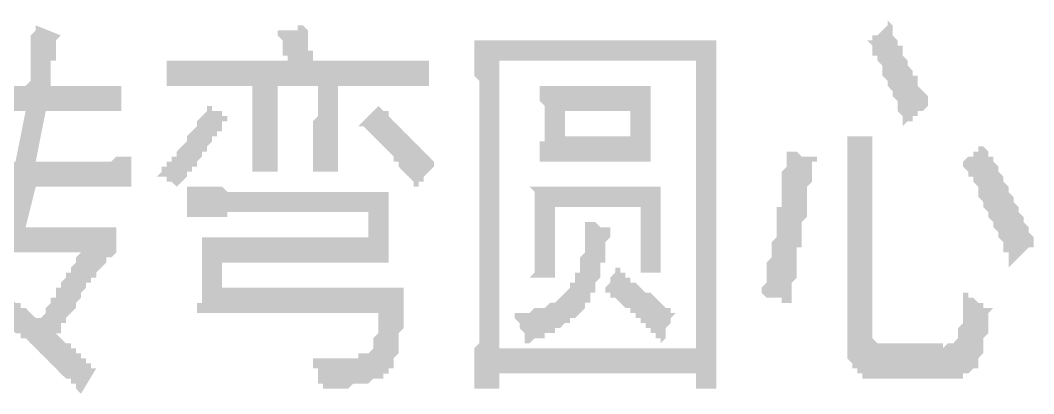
# Model space of a CAD drawing. Header units: millimetres. Extents: x 6156 to 7119, y 3162 to 3647.
# Drawn here: x 6880.12 to 6892.89, y 3497.3 to 3502 of the extents above; entities that cross this region are included whole.
import ezdxf

# ---------------------------------------------------------------- set-up
doc = ezdxf.new("R2010")
doc.units = ezdxf.units.MM
doc.layers.add('图层1', color=7, linetype='Continuous')

msp = doc.modelspace()

# ---------------------------------------------------------------- hatches: boundary and pattern name
at = {"layer": '图层1', "transparency": 33554559}
h = msp.add_hatch(color=256, dxfattribs=at)
h.paths.add_polyline_path([(6880.888, 3497.304), (6880.825, 3497.368), (6880.825, 3497.368), (6880.825, 3497.431), (6880.761, 3497.431), (6880.761, 3497.495), (6880.698, 3497.495), (6880.698, 3497.495), (6880.634, 3497.558), (6880.634, 3497.558), (6880.571, 3497.622), (6880.571, 3497.622), (6880.507, 3497.685), (6880.507, 3497.685), (6880.444, 3497.749), (6880.444, 3497.749), (6880.38, 3497.812), (6880.38, 3497.812), (6880.317, 3497.876), (6880.317, 3497.876), (6880.317, 3497.876), (6880.253, 3497.939), (6880.253, 3497.939), (6880.19, 3498.003), (6880.126, 3498.003), (6880.126, 3498.066), (6880.063, 3498.066), (6880.063, 3498.066), (6879.999, 3498.13), (6879.999, 3498.13), (6879.936, 3498.13), (6879.936, 3498.193), (6879.872, 3498.193), (6879.872, 3498.193), (6879.809, 3498.257), (6879.809, 3498.257), (6879.745, 3498.257), (6879.745, 3498.32), (6879.745, 3498.32), (6879.745, 3498.32), (6879.745, 3498.384), (6879.809, 3498.447), (6879.809, 3498.447), (6879.872, 3498.511), (6879.872, 3498.511), (6879.872, 3498.574), (6879.872, 3498.574), (6879.936, 3498.574), (6879.936, 3498.574), (6879.936, 3498.511), (6879.999, 3498.511), (6879.999, 3498.511), (6880.063, 3498.447), (6880.063, 3498.447), (6880.126, 3498.447), (6880.126, 3498.384), (6880.19, 3498.384), (6880.253, 3498.32), (6880.253, 3498.32), (6880.317, 3498.257), (6880.317, 3498.257), (6880.38, 3498.257), (6880.38, 3498.257), (6880.444, 3498.32), (6880.444, 3498.384), (6880.444, 3498.384), (6880.507, 3498.447), (6880.507, 3498.511), (6880.571, 3498.511), (6880.571, 3498.574), (6880.571, 3498.638), (6880.634, 3498.638), (6880.634, 3498.701), (6880.634, 3498.701), (6880.698, 3498.765), (6880.698, 3498.828), (6880.761, 3498.828), (6880.761, 3498.892), (6880.761, 3498.892), (6880.825, 3498.955), (6880.825, 3499.019), (6880.825, 3499.019), (6880.888, 3499.082), (6880.888, 3499.082), (6880.888, 3499.082), (6879.872, 3499.082), (6879.999, 3499.908), (6879.936, 3499.908), (6879.936, 3499.908), (6879.872, 3499.908), (6879.872, 3499.908), (6879.809, 3499.908), (6879.745, 3499.908), (6879.745, 3499.908), (6879.682, 3499.908), (6879.682, 3499.908), (6879.618, 3499.908), (6879.555, 3499.908), (6879.555, 3499.908), (6879.555, 3500.289), (6879.618, 3500.289), (6879.618, 3500.289), (6879.682, 3500.289), (6879.682, 3500.225), (6879.745, 3500.225), (6879.809, 3500.225), (6879.809, 3500.225), (6879.872, 3500.225), (6879.872, 3500.225), (6879.936, 3500.225), (6880.063, 3500.225), (6880.19, 3500.86), (6880.063, 3500.86), (6879.999, 3500.86), (6879.936, 3500.86), (6879.936, 3500.86), (6879.872, 3500.86), (6879.809, 3500.86), (6879.809, 3500.86), (6879.745, 3500.86), (6879.745, 3500.86), (6879.682, 3500.86), (6879.682, 3500.86), (6879.682, 3500.86), (6879.682, 3501.178), (6879.682, 3501.178), (6879.745, 3501.178), (6879.809, 3501.178), (6879.809, 3501.178), (6879.872, 3501.178), (6879.872, 3501.178), (6879.936, 3501.178), (6879.936, 3501.178), (6879.999, 3501.178), (6879.999, 3501.178), (6880.19, 3501.178), (6880.253, 3501.241), (6880.253, 3501.241), (6880.253, 3501.305), (6880.253, 3501.368), (6880.253, 3501.432), (6880.253, 3501.495), (6880.253, 3501.559), (6880.253, 3501.559), (6880.253, 3501.622), (6880.253, 3501.686), (6880.253, 3501.749), (6880.253, 3501.749), (6880.253, 3501.813), (6880.317, 3501.876), (6880.317, 3501.876), (6880.317, 3501.94), (6880.634, 3501.813), (6880.634, 3501.813), (6880.571, 3501.749), (6880.571, 3501.686), (6880.571, 3501.622), (6880.571, 3501.622), (6880.571, 3501.559), (6880.571, 3501.559), (6880.571, 3501.495), (6880.507, 3501.495), (6880.507, 3501.432), (6880.507, 3501.368), (6880.507, 3501.305), (6880.507, 3501.305), (6880.507, 3501.241), (6880.507, 3501.178), (6880.507, 3501.178), (6881.015, 3501.178), (6881.079, 3501.178), (6881.079, 3501.178), (6881.142, 3501.178), (6881.142, 3501.178), (6881.206, 3501.178), (6881.269, 3501.178), (6881.269, 3501.178), (6881.333, 3501.178), (6881.333, 3501.178), (6881.396, 3501.178), (6881.396, 3500.86), (6881.333, 3500.86), (6881.269, 3500.86), (6881.269, 3500.86), (6881.206, 3500.86), (6881.142, 3500.86), (6881.142, 3500.86), (6881.079, 3500.86), (6881.079, 3500.86), (6881.015, 3500.86), (6881.015, 3500.86), (6880.952, 3500.86), (6880.444, 3500.86), (6880.317, 3500.225), (6880.952, 3500.225), (6881.015, 3500.225), (6881.015, 3500.225), (6881.079, 3500.225), (6881.079, 3500.225), (6881.142, 3500.225), (6881.206, 3500.225), (6881.206, 3500.225), (6881.269, 3500.225), (6881.269, 3500.225), (6881.333, 3500.289), (6881.396, 3500.289), (6881.396, 3500.289), (6881.46, 3500.289), (6881.523, 3500.289), (6881.523, 3500.289), (6881.523, 3499.908), (6881.46, 3499.908), (6881.396, 3499.908), (6881.396, 3499.908), (6881.333, 3499.908), (6881.333, 3499.908), (6881.269, 3499.908), (6881.206, 3499.908), (6881.206, 3499.908), (6881.142, 3499.908), (6881.142, 3499.908), (6881.079, 3499.908), (6881.015, 3499.908), (6881.015, 3499.908), (6880.952, 3499.908), (6880.952, 3499.908), (6880.317, 3499.908), (6880.19, 3499.4), (6881.333, 3499.4), (6881.333, 3499.082), (6881.269, 3499.019), (6881.269, 3499.019), (6881.206, 3499.019), (6881.206, 3498.955), (6881.206, 3498.955), (6881.142, 3498.892), (6881.142, 3498.892), (6881.079, 3498.828), (6881.079, 3498.765), (6881.015, 3498.765), (6881.015, 3498.701), (6881.015, 3498.701), (6880.952, 3498.701), (6880.952, 3498.638), (6880.952, 3498.638), (6880.888, 3498.574), (6880.888, 3498.511), (6880.888, 3498.511), (6880.825, 3498.447), (6880.825, 3498.447), (6880.825, 3498.384), (6880.761, 3498.32), (6880.761, 3498.32), (6880.698, 3498.257), (6880.698, 3498.193), (6880.634, 3498.193), (6880.634, 3498.13), (6880.634, 3498.066), (6880.571, 3498.066), (6880.634, 3498.003), (6880.634, 3498.003), (6880.698, 3497.939), (6880.761, 3497.939), (6880.761, 3497.876), (6880.825, 3497.876), (6880.825, 3497.812), (6880.888, 3497.812), (6880.888, 3497.812), (6880.888, 3497.749), (6880.952, 3497.749), (6880.952, 3497.685), (6881.015, 3497.685), (6881.015, 3497.622), (6881.079, 3497.622), (6880.888, 3497.304)], flags=0)
h.paths.add_polyline_path([(6879.11, 3498.892), (6879.174, 3498.892), (6879.237, 3498.892), (6879.237, 3498.892), (6879.301, 3498.892), (6879.301, 3498.892), (6879.364, 3498.892), (6879.364, 3498.892), (6879.428, 3498.955), (6879.491, 3498.955), (6879.491, 3498.955), (6879.555, 3498.955), (6879.555, 3498.955), (6879.555, 3498.638), (6879.555, 3498.638), (6879.491, 3498.638), (6879.491, 3498.574), (6879.428, 3498.574), (6879.428, 3498.574), (6879.364, 3498.574), (6879.301, 3498.574), (6879.301, 3498.574), (6879.237, 3498.574), (6879.174, 3498.574), (6879.11, 3498.511), (6879.11, 3498.511), (6879.11, 3498.447), (6879.11, 3498.384), (6879.11, 3498.32), (6879.11, 3498.257), (6879.11, 3498.193), (6879.11, 3498.13), (6879.11, 3498.066), (6879.11, 3498.066), (6879.11, 3498.003), (6879.11, 3497.939), (6879.11, 3497.876), (6879.11, 3497.812), (6879.174, 3497.749), (6879.174, 3497.749), (6879.174, 3497.685), (6879.174, 3497.622), (6879.174, 3497.622), (6879.174, 3497.558), (6879.174, 3497.495), (6879.174, 3497.495), (6879.174, 3497.431), (6879.174, 3497.431), (6879.174, 3497.368), (6878.856, 3497.368), (6878.856, 3497.431), (6878.856, 3497.495), (6878.856, 3497.558), (6878.856, 3497.622), (6878.856, 3497.685), (6878.856, 3497.749), (6878.856, 3497.812), (6878.856, 3497.812), (6878.856, 3497.876), (6878.856, 3497.939), (6878.856, 3498.003), (6878.856, 3498.066), (6878.856, 3498.066), (6878.856, 3498.13), (6878.856, 3498.193), (6878.856, 3498.257), (6878.856, 3498.257), (6878.856, 3498.32), (6878.856, 3498.384), (6878.856, 3498.384), (6878.856, 3498.447), (6878.856, 3498.447), (6878.793, 3498.447), (6878.729, 3498.447), (6878.729, 3498.447), (6878.666, 3498.384), (6878.602, 3498.384), (6878.539, 3498.384), (6878.539, 3498.384), (6878.475, 3498.384), (6878.412, 3498.384), (6878.412, 3498.384), (6878.348, 3498.32), (6878.348, 3498.32), (6878.285, 3498.32), (6878.285, 3498.32), (6878.221, 3498.32), (6878.221, 3498.32), (6878.158, 3498.32), (6878.158, 3498.32), (6878.158, 3498.32), (6878.094, 3498.257), (6878.094, 3498.257), (6878.094, 3498.32), (6878.094, 3498.384), (6878.094, 3498.447), (6878.094, 3498.511), (6878.094, 3498.511), (6878.094, 3498.574), (6878.094, 3498.638), (6878.094, 3498.701), (6878.031, 3498.701), (6878.094, 3498.701), (6878.094, 3498.701), (6878.158, 3498.701), (6878.158, 3498.701), (6878.158, 3498.701), (6878.221, 3498.701), (6878.221, 3498.701), (6878.285, 3498.701), (6878.285, 3498.701), (6878.348, 3498.701), (6878.348, 3498.701), (6878.412, 3498.765), (6878.475, 3498.765), (6878.475, 3498.765), (6878.539, 3498.765), (6878.602, 3498.765), (6878.602, 3498.765), (6878.666, 3498.765), (6878.729, 3498.765), (6878.793, 3498.765), (6878.856, 3498.765), (6878.856, 3498.765), (6878.856, 3499.463), (6878.793, 3499.463), (6878.793, 3499.463), (6878.729, 3499.463), (6878.666, 3499.463), (6878.602, 3499.463), (6878.602, 3499.463), (6878.539, 3499.463), (6878.539, 3499.463), (6878.475, 3499.463), (6878.412, 3499.463), (6878.412, 3499.463), (6878.348, 3499.4), (6878.348, 3499.4), (6878.285, 3499.4), (6878.285, 3499.4), (6878.221, 3499.4), (6878.221, 3499.4), (6878.221, 3499.4), (6878.221, 3499.4), (6878.094, 3499.781), (6878.094, 3499.781), (6878.158, 3499.844), (6878.158, 3499.844), (6878.158, 3499.908), (6878.221, 3499.908), (6878.221, 3499.971), (6878.221, 3500.035), (6878.285, 3500.035), (6878.285, 3500.098), (6878.285, 3500.162), (6878.348, 3500.225), (6878.348, 3500.225), (6878.348, 3500.289), (6878.348, 3500.289), (6878.412, 3500.352), (6878.412, 3500.416), (6878.412, 3500.479), (6878.412, 3500.479), (6878.412, 3500.543), (6878.475, 3500.606), (6878.475, 3500.67), (6878.475, 3500.67), (6878.475, 3500.733), (6878.475, 3500.797), (6878.539, 3500.86), (6878.539, 3500.86), (6878.475, 3500.86), (6878.475, 3500.86), (6878.412, 3500.86), (6878.412, 3500.86), (6878.348, 3500.86), (6878.348, 3500.86), (6878.285, 3500.86), (6878.221, 3500.86), (6878.221, 3500.86), (6878.158, 3500.86), (6878.094, 3500.86), (6878.094, 3501.241), (6878.158, 3501.178), (6878.158, 3501.178), (6878.221, 3501.178), (6878.285, 3501.178), (6878.285, 3501.178), (6878.348, 3501.178), (6878.348, 3501.178), (6878.412, 3501.178), (6878.475, 3501.178), (6878.475, 3501.178), (6878.539, 3501.178), (6878.539, 3501.178), (6878.602, 3501.178), (6878.602, 3501.241), (6878.602, 3501.305), (6878.602, 3501.368), (6878.602, 3501.432), (6878.666, 3501.432), (6878.666, 3501.495), (6878.666, 3501.559), (6878.666, 3501.622), (6878.666, 3501.622), (6878.666, 3501.686), (6878.666, 3501.749), (6878.666, 3501.813), (6878.729, 3501.813), (6878.729, 3501.876), (6878.729, 3501.94), (6878.793, 3501.876), (6878.793, 3501.876), (6878.856, 3501.876), (6878.92, 3501.876), (6878.92, 3501.813), (6878.983, 3501.813), (6878.983, 3501.813), (6879.047, 3501.813), (6879.047, 3501.813), (6879.047, 3501.813), (6879.047, 3501.749), (6879.047, 3501.686), (6878.983, 3501.686), (6878.983, 3501.622), (6878.983, 3501.622), (6878.983, 3501.559), (6878.92, 3501.495), (6878.92, 3501.495), (6878.92, 3501.432), (6878.92, 3501.368), (6878.856, 3501.305), (6878.856, 3501.241), (6878.856, 3501.178), (6879.491, 3501.178), (6879.491, 3500.86), (6879.428, 3500.86), (6879.364, 3500.86), (6879.364, 3500.86), (6879.301, 3500.86), (6879.301, 3500.86), (6879.237, 3500.86), (6879.174, 3500.86), (6879.174, 3500.86), (6879.11, 3500.86), (6879.11, 3500.86), (6879.11, 3500.86), (6878.793, 3500.86), (6878.793, 3500.86), (6878.793, 3500.797), (6878.793, 3500.797), (6878.729, 3500.733), (6878.729, 3500.733), (6878.729, 3500.67), (6878.729, 3500.67), (6878.729, 3500.606), (6878.729, 3500.606), (6878.666, 3500.543), (6878.666, 3500.479), (6878.666, 3500.479), (6878.666, 3500.416), (6878.602, 3500.352), (6878.602, 3500.289), (6878.602, 3500.225), (6878.602, 3500.162), (6878.539, 3500.162), (6878.539, 3500.098), (6878.539, 3500.035), (6878.475, 3499.971), (6878.475, 3499.908), (6878.475, 3499.844), (6878.475, 3499.781), (6878.856, 3499.781), (6878.856, 3499.844), (6878.856, 3499.908), (6878.856, 3499.971), (6878.856, 3500.035), (6878.856, 3500.035), (6878.856, 3500.098), (6878.856, 3500.162), (6878.856, 3500.225), (6878.856, 3500.289), (6878.856, 3500.289), (6878.856, 3500.352), (6878.856, 3500.416), (6878.856, 3500.416), (6878.856, 3500.479), (6878.856, 3500.479), (6879.174, 3500.479), (6879.174, 3500.479), (6879.174, 3500.416), (6879.174, 3500.352), (6879.174, 3500.352), (6879.174, 3500.289), (6879.174, 3500.225), (6879.11, 3500.162), (6879.11, 3500.162), (6879.11, 3500.098), (6879.11, 3500.035), (6879.11, 3499.971), (6879.11, 3499.908), (6879.11, 3499.844), (6879.11, 3499.781), (6879.11, 3499.781), (6879.174, 3499.781), (6879.237, 3499.781), (6879.237, 3499.781), (6879.301, 3499.781), (6879.301, 3499.781), (6879.364, 3499.781), (6879.428, 3499.781), (6879.428, 3499.781), (6879.491, 3499.781), (6879.491, 3499.781), (6879.491, 3499.463), (6879.491, 3499.463), (6879.428, 3499.463), (6879.428, 3499.463), (6879.364, 3499.463), (6879.301, 3499.463), (6879.301, 3499.463), (6879.237, 3499.463), (6879.237, 3499.463), (6879.174, 3499.463), (6879.11, 3499.463)], flags=0)
h = msp.add_hatch(color=256, dxfattribs=at)
h.paths.add_polyline_path([(6884.762, 3499.844), (6884.762, 3499.844), (6884.762, 3499.781), (6884.762, 3499.717), (6884.762, 3499.654), (6884.762, 3499.59), (6884.762, 3499.59), (6884.762, 3499.527), (6884.762, 3499.463), (6884.762, 3499.4), (6884.762, 3499.4), (6884.762, 3499.336), (6884.762, 3499.336), (6884.762, 3499.273), (6884.762, 3499.209), (6884.762, 3499.146), (6884.762, 3499.082), (6884.762, 3499.082), (6884.762, 3499.019), (6884.762, 3498.955), (6884.762, 3498.955), (6882.666, 3498.955), (6882.666, 3498.638), (6884.952, 3498.638), (6884.952, 3498.511), (6884.952, 3498.447), (6884.952, 3498.384), (6884.952, 3498.32), (6884.952, 3498.257), (6884.952, 3498.193), (6884.952, 3498.13), (6884.889, 3498.066), (6884.889, 3498.003), (6884.889, 3498.003), (6884.889, 3497.939), (6884.889, 3497.876), (6884.889, 3497.812), (6884.889, 3497.812), (6884.825, 3497.749), (6884.825, 3497.749), (6884.825, 3497.685), (6884.825, 3497.685), (6884.825, 3497.622), (6884.762, 3497.622), (6884.762, 3497.558), (6884.762, 3497.558), (6884.762, 3497.558), (6884.698, 3497.558), (6884.698, 3497.558), (6884.698, 3497.495), (6884.635, 3497.495), (6884.635, 3497.495), (6884.635, 3497.495), (6884.571, 3497.495), (6884.571, 3497.495), (6884.508, 3497.432), (6884.508, 3497.432), (6884.444, 3497.432), (6884.444, 3497.432), (6884.381, 3497.432), (6884.381, 3497.432), (6884.317, 3497.432), (6884.254, 3497.368), (6884.254, 3497.368), (6884.19, 3497.368), (6884.127, 3497.368), (6884.127, 3497.368), (6884.063, 3497.368), (6884, 3497.368), (6883.936, 3497.368), (6883.936, 3497.368), (6883.936, 3497.432), (6883.873, 3497.432), (6883.873, 3497.495), (6883.873, 3497.558), (6883.873, 3497.622), (6883.809, 3497.622), (6883.809, 3497.685), (6883.809, 3497.749), (6883.809, 3497.749), (6883.873, 3497.749), (6883.873, 3497.749), (6883.936, 3497.749), (6884, 3497.749), (6884.063, 3497.749), (6884.063, 3497.749), (6884.127, 3497.749), (6884.19, 3497.749), (6884.19, 3497.749), (6884.254, 3497.749), (6884.317, 3497.749), (6884.317, 3497.749), (6884.381, 3497.749), (6884.381, 3497.812), (6884.381, 3497.812), (6884.444, 3497.812), (6884.444, 3497.812), (6884.444, 3497.812), (6884.508, 3497.812), (6884.508, 3497.812), (6884.508, 3497.812), (6884.571, 3497.876), (6884.571, 3497.876), (6884.571, 3497.939), (6884.571, 3497.939), (6884.571, 3498.003), (6884.635, 3498.066), (6884.635, 3498.066), (6884.635, 3498.13), (6884.635, 3498.193), (6884.635, 3498.257), (6884.635, 3498.32), (6882.349, 3498.32), (6882.349, 3498.384), (6882.349, 3498.447), (6882.412, 3498.447), (6882.412, 3498.511), (6882.412, 3498.574), (6882.412, 3498.638), (6882.412, 3498.701), (6882.412, 3498.701), (6882.412, 3498.765), (6882.412, 3498.765), (6882.412, 3498.828), (6882.412, 3498.892), (6882.412, 3498.892), (6882.412, 3498.955), (6882.412, 3499.019), (6882.412, 3499.082), (6882.412, 3499.146), (6882.412, 3499.209), (6882.412, 3499.209), (6882.412, 3499.273), (6884.508, 3499.273), (6884.508, 3499.59), (6882.857, 3499.59), (6882.793, 3499.59), (6882.793, 3499.59), (6882.73, 3499.59), (6882.73, 3499.527), (6882.666, 3499.527), (6882.603, 3499.527), (6882.603, 3499.527), (6882.539, 3499.527), (6882.539, 3499.527), (6882.476, 3499.527), (6882.412, 3499.527), (6882.412, 3499.527), (6882.349, 3499.527), (6882.349, 3499.527), (6882.285, 3499.527), (6882.222, 3499.527), (6882.222, 3499.527), (6882.222, 3499.908), (6882.285, 3499.908), (6882.349, 3499.908), (6882.349, 3499.908), (6882.412, 3499.908), (6882.412, 3499.908), (6882.476, 3499.908), (6882.539, 3499.908), (6882.539, 3499.908), (6882.603, 3499.908), (6882.603, 3499.908), (6882.666, 3499.908), (6882.73, 3499.844), (6882.73, 3499.844), (6882.793, 3499.844), (6882.793, 3499.844), (6882.857, 3499.844), (6882.857, 3499.844)], flags=0)
h.paths.add_polyline_path([(6883.682, 3501.94), (6883.746, 3501.876), (6883.746, 3501.813), (6883.746, 3501.813), (6883.746, 3501.749), (6883.746, 3501.686), (6883.746, 3501.622), (6883.809, 3501.622), (6883.809, 3501.559), (6883.809, 3501.495), (6883.809, 3501.495), (6884.698, 3501.495), (6884.698, 3501.495), (6884.762, 3501.495), (6884.762, 3501.495), (6884.825, 3501.495), (6884.889, 3501.495), (6884.889, 3501.495), (6884.952, 3501.495), (6884.952, 3501.495), (6885.016, 3501.495), (6885.079, 3501.495), (6885.079, 3501.495), (6885.143, 3501.495), (6885.143, 3501.495), (6885.206, 3501.495), (6885.27, 3501.495), (6885.27, 3501.178), (6885.206, 3501.178), (6885.143, 3501.178), (6885.143, 3501.178), (6885.079, 3501.178), (6885.016, 3501.178), (6885.016, 3501.178), (6884.952, 3501.178), (6884.952, 3501.178), (6884.889, 3501.178), (6884.889, 3501.178), (6884.825, 3501.178), (6884.762, 3501.178), (6884.762, 3501.178), (6884.698, 3501.178), (6884.698, 3501.178), (6884.127, 3501.178), (6884.127, 3501.114), (6884.127, 3501.051), (6884.127, 3500.987), (6884.127, 3500.924), (6884.127, 3500.86), (6884.127, 3500.797), (6884.127, 3500.733), (6884.127, 3500.67), (6884.127, 3500.606), (6884.127, 3500.543), (6884.127, 3500.543), (6884.127, 3500.479), (6884.127, 3500.416), (6884.127, 3500.352), (6884.127, 3500.352), (6884.127, 3500.289), (6884.127, 3500.225), (6884.127, 3500.225), (6884.127, 3500.162), (6884.127, 3500.162), (6884.127, 3500.098), (6884.127, 3500.098), (6883.809, 3500.098), (6883.809, 3500.098), (6883.809, 3500.162), (6883.809, 3500.162), (6883.809, 3500.225), (6883.809, 3500.225), (6883.809, 3500.289), (6883.809, 3500.352), (6883.809, 3500.352), (6883.809, 3500.416), (6883.809, 3500.479), (6883.809, 3500.543), (6883.809, 3500.606), (6883.809, 3500.606), (6883.809, 3500.67), (6883.809, 3500.733), (6883.873, 3500.797), (6883.873, 3500.86), (6883.873, 3500.924), (6883.873, 3500.987), (6883.873, 3501.051), (6883.873, 3501.114), (6883.873, 3501.178), (6883.365, 3501.178), (6883.365, 3501.114), (6883.365, 3501.051), (6883.365, 3500.987), (6883.365, 3500.924), (6883.365, 3500.86), (6883.365, 3500.797), (6883.365, 3500.733), (6883.365, 3500.67), (6883.365, 3500.606), (6883.365, 3500.543), (6883.365, 3500.543), (6883.365, 3500.479), (6883.365, 3500.416), (6883.365, 3500.352), (6883.365, 3500.352), (6883.365, 3500.289), (6883.365, 3500.225), (6883.365, 3500.225), (6883.365, 3500.162), (6883.365, 3500.162), (6883.365, 3500.098), (6883.365, 3500.098), (6883.047, 3500.098), (6883.047, 3500.098), (6883.047, 3500.162), (6883.047, 3500.162), (6883.047, 3500.225), (6883.047, 3500.225), (6883.047, 3500.289), (6883.047, 3500.352), (6883.047, 3500.352), (6883.047, 3500.416), (6883.047, 3500.479), (6883.047, 3500.543), (6883.047, 3500.606), (6883.047, 3500.606), (6883.047, 3500.67), (6883.047, 3500.733), (6883.047, 3500.797), (6883.047, 3500.86), (6883.047, 3500.924), (6883.047, 3500.987), (6883.047, 3501.051), (6883.047, 3501.114), (6883.047, 3501.178), (6882.603, 3501.178), (6882.539, 3501.178), (6882.476, 3501.178), (6882.476, 3501.178), (6882.412, 3501.178), (6882.412, 3501.178), (6882.349, 3501.178), (6882.285, 3501.178), (6882.285, 3501.178), (6882.222, 3501.178), (6882.222, 3501.178), (6882.158, 3501.178), (6882.095, 3501.178), (6882.095, 3501.178), (6882.031, 3501.178), (6882.031, 3501.178), (6881.968, 3501.178), (6881.968, 3501.178), (6881.968, 3501.495), (6881.968, 3501.495), (6882.031, 3501.495), (6882.031, 3501.495), (6882.095, 3501.495), (6882.158, 3501.495), (6882.158, 3501.495), (6882.222, 3501.495), (6882.222, 3501.495), (6882.285, 3501.495), (6882.349, 3501.495), (6882.349, 3501.495), (6882.412, 3501.495), (6882.412, 3501.495), (6882.476, 3501.495), (6882.539, 3501.495), (6882.539, 3501.495), (6882.603, 3501.495), (6883.492, 3501.495), (6883.492, 3501.559), (6883.428, 3501.559), (6883.428, 3501.622), (6883.428, 3501.686), (6883.428, 3501.749), (6883.428, 3501.749), (6883.365, 3501.813), (6883.365, 3501.876), (6883.428, 3501.876), (6883.428, 3501.876), (6883.492, 3501.876), (6883.555, 3501.876), (6883.555, 3501.876), (6883.619, 3501.876), (6883.619, 3501.94), (6883.682, 3501.94), (6883.682, 3501.94)], flags=0)
h.paths.add_polyline_path([(6884.635, 3500.924), (6884.635, 3500.924), (6884.698, 3500.86), (6884.698, 3500.86), (6884.762, 3500.86), (6884.762, 3500.797), (6884.762, 3500.797), (6884.825, 3500.733), (6884.825, 3500.733), (6884.889, 3500.67), (6884.889, 3500.67), (6884.952, 3500.606), (6884.952, 3500.606), (6885.016, 3500.543), (6885.016, 3500.543), (6885.079, 3500.479), (6885.079, 3500.479), (6885.143, 3500.416), (6885.143, 3500.416), (6885.206, 3500.352), (6885.206, 3500.352), (6885.27, 3500.289), (6885.27, 3500.289), (6885.333, 3500.225), (6885.333, 3500.225), (6885.333, 3500.162), (6885.333, 3500.162), (6885.27, 3500.098), (6885.27, 3500.098), (6885.206, 3500.035), (6885.206, 3500.035), (6885.206, 3499.971), (6885.143, 3499.971), (6885.143, 3499.908), (6885.143, 3499.908), (6885.079, 3499.908), (6885.079, 3499.971), (6885.016, 3500.035), (6885.016, 3500.035), (6884.952, 3500.098), (6884.952, 3500.098), (6884.889, 3500.162), (6884.889, 3500.225), (6884.825, 3500.225), (6884.825, 3500.289), (6884.825, 3500.289), (6884.762, 3500.352), (6884.762, 3500.352), (6884.698, 3500.416), (6884.698, 3500.416), (6884.635, 3500.479), (6884.635, 3500.479), (6884.571, 3500.543), (6884.571, 3500.543), (6884.571, 3500.543), (6884.508, 3500.606), (6884.508, 3500.606), (6884.444, 3500.67), (6884.444, 3500.67), (6884.381, 3500.67), (6884.381, 3500.67), (6884.444, 3500.733), (6884.444, 3500.733), (6884.508, 3500.797), (6884.508, 3500.797), (6884.571, 3500.86), (6884.571, 3500.86), (6884.635, 3500.924), (6884.635, 3500.924)], flags=0)
h.paths.add_polyline_path([(6882.73, 3500.797), (6882.73, 3500.733), (6882.666, 3500.733), (6882.666, 3500.67), (6882.666, 3500.606), (6882.603, 3500.606), (6882.603, 3500.543), (6882.539, 3500.543), (6882.539, 3500.479), (6882.476, 3500.416), (6882.476, 3500.416), (6882.476, 3500.352), (6882.412, 3500.352), (6882.412, 3500.289), (6882.349, 3500.225), (6882.349, 3500.225), (6882.349, 3500.162), (6882.285, 3500.162), (6882.285, 3500.098), (6882.222, 3500.098), (6882.222, 3500.035), (6882.222, 3500.035), (6882.158, 3499.971), (6882.158, 3499.971), (6882.095, 3499.908), (6882.095, 3499.908), (6882.095, 3499.908), (6882.031, 3499.971), (6882.031, 3499.971), (6881.968, 3499.971), (6881.968, 3500.035), (6881.904, 3500.035), (6881.904, 3500.035), (6881.841, 3500.035), (6881.904, 3500.098), (6881.904, 3500.098), (6881.904, 3500.162), (6881.968, 3500.162), (6881.968, 3500.225), (6882.031, 3500.225), (6882.031, 3500.289), (6882.095, 3500.289), (6882.095, 3500.352), (6882.095, 3500.352), (6882.158, 3500.416), (6882.158, 3500.416), (6882.222, 3500.479), (6882.222, 3500.479), (6882.222, 3500.543), (6882.285, 3500.606), (6882.285, 3500.606), (6882.349, 3500.67), (6882.349, 3500.67), (6882.349, 3500.733), (6882.412, 3500.797), (6882.412, 3500.797), (6882.476, 3500.86), (6882.476, 3500.924), (6882.476, 3500.924), (6882.539, 3500.924), (6882.539, 3500.86), (6882.603, 3500.86), (6882.666, 3500.86), (6882.666, 3500.797), (6882.73, 3500.797), (6882.73, 3500.797), (6882.73, 3500.797)], flags=0)
h = msp.add_hatch(color=256, dxfattribs=at)
h.paths.add_polyline_path([(6890.857, 3500.543), (6890.857, 3500.479), (6890.857, 3500.479), (6890.857, 3500.416), (6890.857, 3500.416), (6890.857, 3500.352), (6890.857, 3500.289), (6890.857, 3500.225), (6890.857, 3500.225), (6890.857, 3500.162), (6890.857, 3500.098), (6890.857, 3500.035), (6890.857, 3499.971), (6890.857, 3499.908), (6890.857, 3499.844), (6890.857, 3499.844), (6890.857, 3498.13), (6890.857, 3498.066), (6890.857, 3498.066), (6890.857, 3498.003), (6890.857, 3498.003), (6890.921, 3497.939), (6890.921, 3497.939), (6890.984, 3497.939), (6890.984, 3497.939), (6891.048, 3497.939), (6891.746, 3497.939), (6891.746, 3497.876), (6891.81, 3497.939), (6891.81, 3497.939), (6891.873, 3497.939), (6891.873, 3497.939), (6891.937, 3498.003), (6891.937, 3498.003), (6891.937, 3498.003), (6891.937, 3498.066), (6891.937, 3498.066), (6891.937, 3498.13), (6891.937, 3498.13), (6892, 3498.193), (6892, 3498.257), (6892, 3498.32), (6892, 3498.32), (6892, 3498.384), (6892, 3498.447), (6892, 3498.574), (6892, 3498.574), (6892.064, 3498.574), (6892.064, 3498.511), (6892.127, 3498.511), (6892.127, 3498.511), (6892.191, 3498.447), (6892.191, 3498.447), (6892.254, 3498.447), (6892.254, 3498.384), (6892.318, 3498.384), (6892.318, 3498.384), (6892.381, 3498.384), (6892.318, 3498.32), (6892.318, 3498.257), (6892.318, 3498.193), (6892.318, 3498.13), (6892.318, 3498.066), (6892.254, 3498.003), (6892.254, 3497.939), (6892.254, 3497.876), (6892.254, 3497.813), (6892.254, 3497.813), (6892.191, 3497.749), (6892.191, 3497.749), (6892.191, 3497.686), (6892.191, 3497.686), (6892.191, 3497.622), (6892.127, 3497.622), (6892.127, 3497.622), (6892.127, 3497.622), (6892.064, 3497.559), (6892.064, 3497.559), (6892, 3497.559), (6892, 3497.495), (6891.937, 3497.495), (6891.937, 3497.495), (6891.873, 3497.495), (6890.794, 3497.495), (6890.794, 3497.495), (6890.73, 3497.495), (6890.73, 3497.559), (6890.667, 3497.559), (6890.667, 3497.559), (6890.667, 3497.622), (6890.603, 3497.622), (6890.603, 3497.622), (6890.603, 3497.686), (6890.54, 3497.749), (6890.54, 3497.749), (6890.54, 3497.813), (6890.54, 3497.876), (6890.54, 3497.939), (6890.54, 3497.939), (6890.54, 3499.844), (6890.54, 3499.844), (6890.54, 3499.908), (6890.54, 3499.971), (6890.54, 3500.035), (6890.54, 3500.098), (6890.54, 3500.162), (6890.54, 3500.162), (6890.54, 3500.225), (6890.54, 3500.289), (6890.54, 3500.352), (6890.54, 3500.352), (6890.54, 3500.416), (6890.54, 3500.479), (6890.54, 3500.543), (6890.476, 3500.543), (6890.857, 3500.543)], flags=0)
h.paths.add_polyline_path([(6890.159, 3500.289), (6890.159, 3500.225), (6890.095, 3500.225), (6890.095, 3500.162), (6890.095, 3500.162), (6890.095, 3500.098), (6890.095, 3500.098), (6890.095, 3500.035), (6890.095, 3499.971), (6890.032, 3499.908), (6890.032, 3499.844), (6890.032, 3499.781), (6890.032, 3499.717), (6890.032, 3499.654), (6890.032, 3499.59), (6890.032, 3499.59), (6890.032, 3499.527), (6889.968, 3499.463), (6889.968, 3499.463), (6889.968, 3499.4), (6889.968, 3499.336), (6889.968, 3499.336), (6889.968, 3499.273), (6889.968, 3499.209), (6889.968, 3499.146), (6889.905, 3499.146), (6889.905, 3499.082), (6889.905, 3499.019), (6889.905, 3498.955), (6889.905, 3498.892), (6889.905, 3498.892), (6889.905, 3498.828), (6889.905, 3498.765), (6889.841, 3498.701), (6889.841, 3498.638), (6889.841, 3498.574), (6889.841, 3498.574), (6889.841, 3498.511), (6889.841, 3498.447), (6889.778, 3498.447), (6889.714, 3498.447), (6889.714, 3498.511), (6889.651, 3498.511), (6889.651, 3498.511), (6889.587, 3498.511), (6889.587, 3498.511), (6889.524, 3498.511), (6889.46, 3498.574), (6889.46, 3498.574), (6889.46, 3498.574), (6889.46, 3498.638), (6889.524, 3498.701), (6889.524, 3498.701), (6889.524, 3498.765), (6889.524, 3498.828), (6889.524, 3498.892), (6889.524, 3498.892), (6889.524, 3498.955), (6889.587, 3499.019), (6889.587, 3499.019), (6889.587, 3499.082), (6889.587, 3499.146), (6889.587, 3499.209), (6889.587, 3499.209), (6889.651, 3499.273), (6889.651, 3499.336), (6889.651, 3499.4), (6889.651, 3499.4), (6889.651, 3499.463), (6889.651, 3499.527), (6889.651, 3499.59), (6889.651, 3499.654), (6889.714, 3499.654), (6889.714, 3499.717), (6889.714, 3499.781), (6889.714, 3499.844), (6889.714, 3499.908), (6889.714, 3499.908), (6889.714, 3499.971), (6889.714, 3500.035), (6889.714, 3500.098), (6889.778, 3500.162), (6889.778, 3500.225), (6889.778, 3500.225), (6889.778, 3500.289), (6889.778, 3500.352), (6889.778, 3500.352), (6889.778, 3500.352), (6889.841, 3500.352), (6889.841, 3500.352), (6889.905, 3500.352), (6889.905, 3500.352), (6889.968, 3500.289), (6890.032, 3500.289), (6890.032, 3500.289), (6890.095, 3500.289), (6890.159, 3500.289)], flags=0)
h.paths.add_polyline_path([(6892.254, 3500.416), (6892.254, 3500.416), (6892.318, 3500.352), (6892.318, 3500.289), (6892.381, 3500.289), (6892.381, 3500.225), (6892.381, 3500.225), (6892.445, 3500.162), (6892.445, 3500.098), (6892.445, 3500.098), (6892.508, 3500.035), (6892.508, 3499.971), (6892.508, 3499.971), (6892.572, 3499.908), (6892.572, 3499.844), (6892.572, 3499.844), (6892.635, 3499.781), (6892.635, 3499.717), (6892.635, 3499.717), (6892.699, 3499.654), (6892.699, 3499.59), (6892.699, 3499.59), (6892.762, 3499.527), (6892.762, 3499.463), (6892.762, 3499.463), (6892.826, 3499.4), (6892.826, 3499.4), (6892.826, 3499.336), (6892.889, 3499.273), (6892.889, 3499.273), (6892.889, 3499.209), (6892.889, 3499.209), (6892.889, 3499.146), (6892.826, 3499.146), (6892.826, 3499.146), (6892.762, 3499.082), (6892.762, 3499.082), (6892.699, 3499.019), (6892.699, 3499.019), (6892.635, 3498.955), (6892.635, 3498.955), (6892.572, 3498.892), (6892.572, 3498.955), (6892.572, 3499.019), (6892.572, 3499.082), (6892.508, 3499.082), (6892.508, 3499.146), (6892.508, 3499.209), (6892.445, 3499.273), (6892.445, 3499.273), (6892.445, 3499.336), (6892.381, 3499.4), (6892.381, 3499.463), (6892.381, 3499.463), (6892.318, 3499.527), (6892.318, 3499.59), (6892.318, 3499.59), (6892.254, 3499.654), (6892.254, 3499.717), (6892.254, 3499.717), (6892.191, 3499.781), (6892.191, 3499.844), (6892.191, 3499.844), (6892.191, 3499.908), (6892.127, 3499.971), (6892.127, 3499.971), (6892.127, 3500.035), (6892.064, 3500.035), (6892.064, 3500.098), (6892.064, 3500.098), (6892, 3500.162), (6892, 3500.162), (6892, 3500.225), (6892, 3500.225), (6892.064, 3500.289), (6892.064, 3500.289), (6892.127, 3500.289), (6892.127, 3500.352), (6892.191, 3500.352), (6892.191, 3500.416), (6892.254, 3500.416), (6892.254, 3500.416)], flags=0)
h.paths.add_polyline_path([(6891.048, 3502.003), (6891.111, 3501.94), (6891.111, 3501.94), (6891.111, 3501.876), (6891.111, 3501.876), (6891.111, 3501.813), (6891.175, 3501.749), (6891.175, 3501.749), (6891.175, 3501.686), (6891.238, 3501.686), (6891.238, 3501.622), (6891.238, 3501.559), (6891.238, 3501.559), (6891.302, 3501.495), (6891.302, 3501.495), (6891.302, 3501.432), (6891.365, 3501.368), (6891.365, 3501.305), (6891.429, 3501.305), (6891.429, 3501.241), (6891.429, 3501.178), (6891.492, 3501.114), (6891.492, 3501.114), (6891.556, 3501.051), (6891.556, 3500.987), (6891.556, 3500.924), (6891.556, 3500.924), (6891.492, 3500.86), (6891.492, 3500.86), (6891.429, 3500.86), (6891.429, 3500.797), (6891.365, 3500.797), (6891.365, 3500.733), (6891.302, 3500.733), (6891.302, 3500.733), (6891.238, 3500.67), (6891.238, 3500.67), (6891.238, 3500.733), (6891.238, 3500.797), (6891.175, 3500.86), (6891.175, 3500.86), (6891.175, 3500.924), (6891.175, 3500.987), (6891.111, 3501.051), (6891.111, 3501.051), (6891.111, 3501.114), (6891.048, 3501.178), (6891.048, 3501.241), (6891.048, 3501.241), (6890.984, 3501.305), (6890.984, 3501.368), (6890.984, 3501.368), (6890.984, 3501.432), (6890.921, 3501.495), (6890.921, 3501.495), (6890.921, 3501.559), (6890.857, 3501.559), (6890.857, 3501.622), (6890.857, 3501.686), (6890.857, 3501.686), (6890.794, 3501.749), (6890.794, 3501.749), (6890.857, 3501.749), (6890.857, 3501.813), (6890.921, 3501.813), (6890.921, 3501.813), (6890.984, 3501.876), (6890.984, 3501.876), (6891.048, 3501.94), (6891.048, 3501.94), (6891.048, 3502.003)], flags=0)
h = msp.add_hatch(color=256, dxfattribs=at)
h.paths.add_polyline_path([(6888.889, 3501.749), (6888.889, 3501.686), (6888.889, 3501.686), (6888.889, 3501.622), (6888.889, 3501.559), (6888.889, 3501.559), (6888.889, 3501.495), (6888.889, 3501.432), (6888.889, 3501.368), (6888.889, 3501.305), (6888.889, 3501.305), (6888.889, 3501.241), (6888.889, 3501.178), (6888.889, 3501.114), (6888.889, 3501.051), (6888.889, 3501.051), (6888.889, 3500.987), (6888.889, 3500.924), (6888.889, 3500.86), (6888.889, 3500.797), (6888.889, 3500.733), (6888.889, 3500.733), (6888.889, 3500.67), (6888.889, 3498.575), (6888.889, 3498.511), (6888.889, 3498.448), (6888.889, 3498.448), (6888.889, 3498.384), (6888.889, 3498.321), (6888.889, 3498.257), (6888.889, 3498.194), (6888.889, 3498.194), (6888.889, 3498.13), (6888.889, 3498.067), (6888.889, 3498.003), (6888.889, 3497.94), (6888.889, 3497.94), (6888.889, 3497.876), (6888.889, 3497.813), (6888.889, 3497.749), (6888.889, 3497.686), (6888.889, 3497.686), (6888.889, 3497.622), (6888.889, 3497.559), (6888.889, 3497.495), (6888.889, 3497.495), (6888.889, 3497.432), (6888.889, 3497.368), (6888.889, 3497.368), (6888.635, 3497.368), (6888.635, 3497.559), (6886.159, 3497.559), (6886.159, 3497.368), (6885.841, 3497.368), (6885.841, 3497.368), (6885.841, 3497.432), (6885.841, 3497.495), (6885.841, 3497.559), (6885.841, 3497.559), (6885.841, 3497.622), (6885.841, 3497.686), (6885.841, 3497.749), (6885.841, 3497.749), (6885.841, 3497.813), (6885.841, 3497.876), (6885.905, 3497.94), (6885.905, 3498.003), (6885.905, 3498.003), (6885.905, 3498.067), (6885.905, 3498.13), (6885.905, 3498.194), (6885.905, 3498.257), (6885.905, 3498.257), (6885.905, 3498.321), (6885.905, 3498.384), (6885.905, 3498.448), (6885.905, 3498.511), (6885.905, 3498.511), (6885.905, 3498.575), (6885.905, 3498.575), (6885.905, 3500.67), (6885.905, 3500.733), (6885.905, 3500.797), (6885.905, 3500.86), (6885.905, 3500.924), (6885.905, 3500.924), (6885.905, 3500.987), (6885.905, 3501.051), (6885.905, 3501.114), (6885.905, 3501.178), (6885.905, 3501.178), (6885.905, 3501.241), (6885.841, 3501.305), (6885.841, 3501.368), (6885.841, 3501.432), (6885.841, 3501.432), (6885.841, 3501.495), (6885.841, 3501.559), (6885.841, 3501.622), (6885.841, 3501.622), (6885.841, 3501.686), (6885.841, 3501.749), (6885.841, 3501.749), (6888.889, 3501.749)], flags=0)
h.paths.add_polyline_path([(6888.635, 3497.876), (6888.635, 3501.495), (6886.159, 3501.495), (6886.159, 3497.876)], flags=0)
h.paths.add_polyline_path([(6888.063, 3501.178), (6888.063, 3501.114), (6888.063, 3501.051), (6888.063, 3500.987), (6888.063, 3500.987), (6888.063, 3500.924), (6888.063, 3500.86), (6888.063, 3500.797), (6888.063, 3500.733), (6888.063, 3500.67), (6888.063, 3500.67), (6888.063, 3500.67), (6888.063, 3500.606), (6888.063, 3500.543), (6888.063, 3500.479), (6888.063, 3500.479), (6888.063, 3500.416), (6888.063, 3500.352), (6888.063, 3500.289), (6888.063, 3500.225), (6888.063, 3500.225), (6886.667, 3500.225), (6886.667, 3500.289), (6886.667, 3500.352), (6886.667, 3500.416), (6886.667, 3500.479), (6886.73, 3500.479), (6886.73, 3500.543), (6886.73, 3500.606), (6886.73, 3500.67), (6886.73, 3500.67), (6886.73, 3500.733), (6886.73, 3500.797), (6886.73, 3500.797), (6886.73, 3500.86), (6886.73, 3500.924), (6886.667, 3500.987), (6886.667, 3501.051), (6886.667, 3501.051), (6886.667, 3501.114), (6886.667, 3501.178), (6888.063, 3501.178)], flags=0)
h.paths.add_polyline_path([(6888.19, 3499.908), (6888.19, 3499.844), (6888.19, 3499.781), (6888.19, 3499.717), (6888.19, 3499.717), (6888.19, 3499.654), (6888.19, 3499.59), (6888.19, 3499.59), (6888.19, 3499.527), (6888.19, 3499.273), (6888.19, 3499.209), (6888.19, 3499.209), (6888.19, 3499.146), (6888.19, 3499.146), (6888.19, 3499.082), (6888.19, 3499.019), (6888.19, 3498.955), (6888.19, 3498.892), (6888.19, 3498.829), (6887.936, 3498.829), (6887.936, 3499.654), (6886.857, 3499.654), (6886.857, 3498.765), (6886.54, 3498.765), (6886.603, 3498.829), (6886.603, 3498.892), (6886.603, 3498.955), (6886.603, 3499.019), (6886.603, 3499.082), (6886.603, 3499.082), (6886.603, 3499.146), (6886.603, 3499.146), (6886.603, 3499.527), (6886.603, 3499.59), (6886.603, 3499.59), (6886.603, 3499.654), (6886.603, 3499.717), (6886.603, 3499.781), (6886.603, 3499.844), (6886.603, 3499.844), (6886.54, 3499.908), (6888.19, 3499.908)], flags=0)
h.paths.add_polyline_path([(6887.556, 3499.4), (6887.556, 3499.336), (6887.556, 3499.273), (6887.492, 3499.209), (6887.492, 3499.209), (6887.492, 3499.146), (6887.492, 3499.082), (6887.492, 3499.019), (6887.492, 3498.955), (6887.429, 3498.955), (6887.429, 3498.892), (6887.429, 3498.829), (6887.429, 3498.765), (6887.429, 3498.765), (6887.365, 3498.702), (6887.365, 3498.638), (6887.365, 3498.638), (6887.365, 3498.575), (6887.302, 3498.575), (6887.302, 3498.511), (6887.302, 3498.448), (6887.302, 3498.448), (6887.238, 3498.448), (6887.238, 3498.384), (6887.238, 3498.384), (6887.175, 3498.321), (6887.175, 3498.321), (6887.175, 3498.321), (6887.111, 3498.257), (6887.111, 3498.257), (6887.048, 3498.257), (6887.048, 3498.194), (6886.984, 3498.194), (6886.984, 3498.194), (6886.921, 3498.13), (6886.921, 3498.13), (6886.857, 3498.13), (6886.857, 3498.067), (6886.794, 3498.067), (6886.73, 3498.067), (6886.73, 3498.003), (6886.667, 3498.003), (6886.603, 3498.003), (6886.603, 3498.003), (6886.54, 3497.94), (6886.476, 3497.94), (6886.476, 3497.94), (6886.476, 3498.003), (6886.476, 3498.003), (6886.476, 3498.067), (6886.413, 3498.13), (6886.413, 3498.194), (6886.413, 3498.194), (6886.349, 3498.257), (6886.349, 3498.321), (6886.349, 3498.321), (6886.413, 3498.321), (6886.413, 3498.321), (6886.476, 3498.321), (6886.54, 3498.321), (6886.603, 3498.384), (6886.603, 3498.384), (6886.667, 3498.384), (6886.667, 3498.384), (6886.73, 3498.384), (6886.794, 3498.448), (6886.794, 3498.448), (6886.857, 3498.448), (6886.857, 3498.448), (6886.921, 3498.511), (6886.921, 3498.511), (6886.921, 3498.511), (6886.984, 3498.575), (6886.984, 3498.575), (6887.048, 3498.638), (6887.048, 3498.638), (6887.048, 3498.638), (6887.048, 3498.702), (6887.111, 3498.702), (6887.111, 3498.765), (6887.111, 3498.829), (6887.175, 3498.829), (6887.175, 3498.892), (6887.175, 3498.955), (6887.175, 3498.955), (6887.175, 3499.019), (6887.238, 3499.082), (6887.238, 3499.146), (6887.238, 3499.146), (6887.238, 3499.209), (6887.238, 3499.273), (6887.238, 3499.336), (6887.238, 3499.4), (6887.238, 3499.4), (6887.238, 3499.463), (6887.302, 3499.463), (6887.365, 3499.463), (6887.365, 3499.463), (6887.429, 3499.4), (6887.429, 3499.4), (6887.492, 3499.4), (6887.492, 3499.4), (6887.556, 3499.4)], flags=0)
h.paths.add_polyline_path([(6887.619, 3498.892), (6887.683, 3498.892), (6887.683, 3498.829), (6887.683, 3498.829), (6887.746, 3498.829), (6887.746, 3498.765), (6887.809, 3498.765), (6887.809, 3498.765), (6887.809, 3498.702), (6887.873, 3498.702), (6887.873, 3498.702), (6887.936, 3498.638), (6887.936, 3498.638), (6888, 3498.575), (6888, 3498.575), (6888.063, 3498.575), (6888.127, 3498.511), (6888.127, 3498.511), (6888.19, 3498.448), (6888.19, 3498.448), (6888.254, 3498.384), (6888.317, 3498.384), (6888.317, 3498.321), (6888.381, 3498.321), (6888.317, 3498.257), (6888.317, 3498.194), (6888.317, 3498.194), (6888.254, 3498.13), (6888.254, 3498.067), (6888.254, 3498.067), (6888.254, 3498.003), (6888.19, 3497.94), (6888.19, 3498.003), (6888.19, 3498.003), (6888.127, 3498.003), (6888.127, 3498.067), (6888.127, 3498.067), (6888.063, 3498.067), (6888.063, 3498.13), (6888.063, 3498.13), (6888, 3498.13), (6888, 3498.194), (6887.936, 3498.194), (6887.936, 3498.257), (6887.873, 3498.257), (6887.873, 3498.321), (6887.809, 3498.321), (6887.809, 3498.384), (6887.746, 3498.384), (6887.683, 3498.448), (6887.683, 3498.448), (6887.619, 3498.511), (6887.556, 3498.511), (6887.556, 3498.575), (6887.492, 3498.575), (6887.492, 3498.638), (6887.556, 3498.702), (6887.556, 3498.702), (6887.556, 3498.765), (6887.619, 3498.829), (6887.619, 3498.829), (6887.619, 3498.892)], flags=0)
h.paths.add_polyline_path([(6887.809, 3500.543), (6887.809, 3500.86), (6886.984, 3500.86), (6886.984, 3500.543)], flags=0)

doc.saveas('drawing.dxf')
